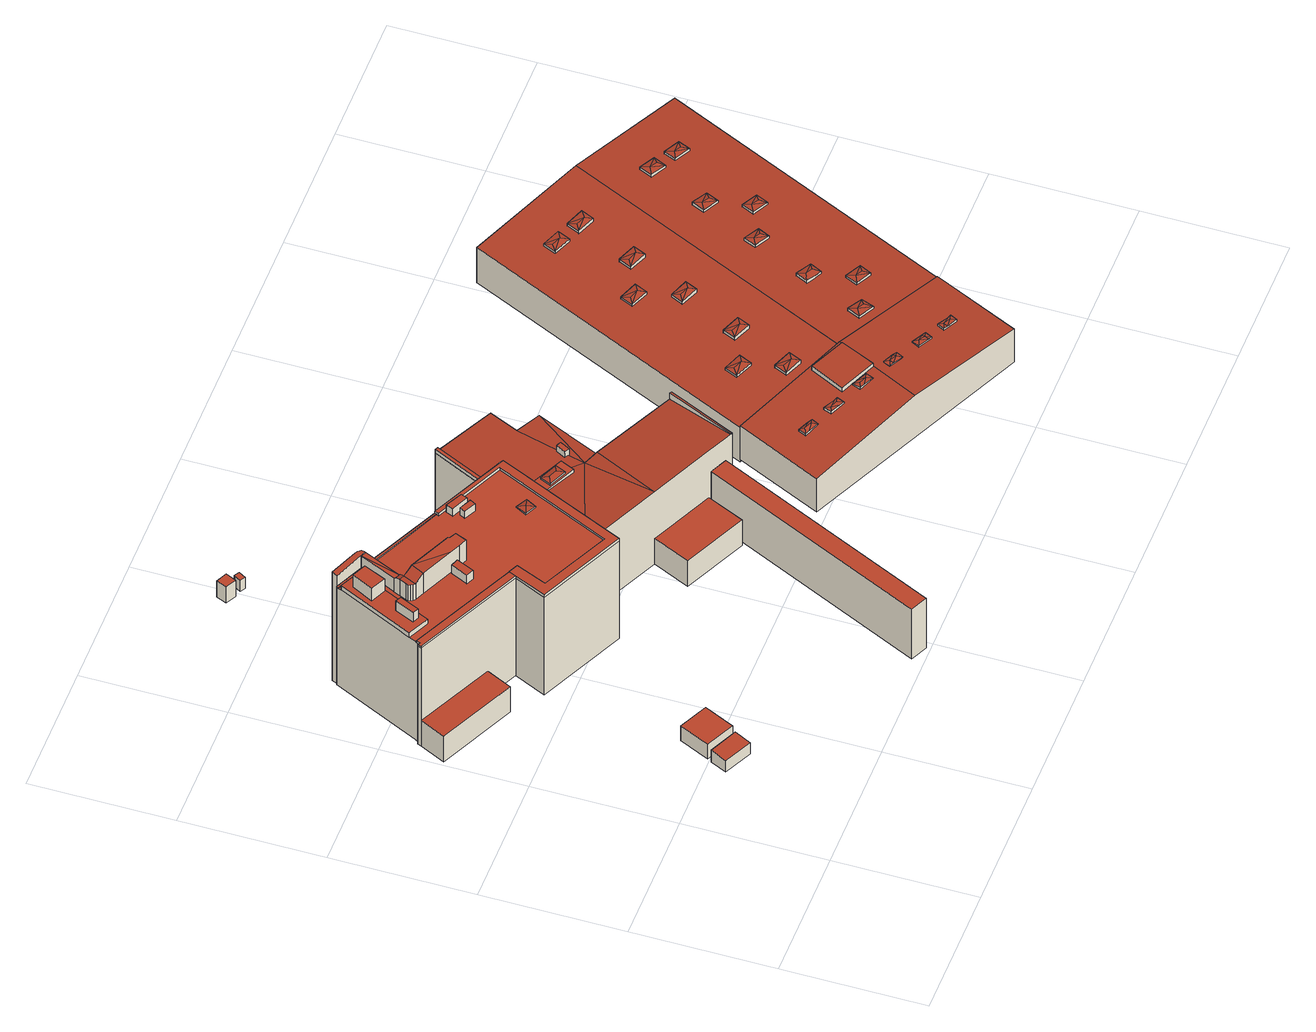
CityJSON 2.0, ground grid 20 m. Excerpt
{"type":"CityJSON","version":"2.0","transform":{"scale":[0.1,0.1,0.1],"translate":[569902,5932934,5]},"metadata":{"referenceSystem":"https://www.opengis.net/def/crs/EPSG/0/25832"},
"CityObjects":{
"building1":{"type":"Building","attributes":{"Grundfläche 2D":"11.387519","Grundhöhe NN":"5.491"},"geometry":[{"type":"Solid","lod":"3","boundaries":[[[[0,1,2,3]],[[4,5,3,2]],[[5,6,0,3]],[[6,7,1,0]],[[7,4,2,1]],[[7,6,5,4]]]],"semantics":{"surfaces":[{"type":"RoofSurface"},{"type":"WallSurface"},{"type":"GroundSurface"}],"values":[[0,1,1,1,1,2]]}}]},
"building2":{"type":"Building","attributes":{"Grundfläche 2D":"21.742396","Grundhöhe NN":"5.438"},"geometry":[{"type":"Solid","lod":"3","boundaries":[[[[8,9,10,11]],[[12,13,11,10]],[[13,14,8,11]],[[14,15,9,8]],[[15,12,10,9]],[[15,14,13,12]]]],"semantics":{"surfaces":[{"type":"RoofSurface"},{"type":"WallSurface"},{"type":"GroundSurface"}],"values":[[0,1,1,1,1,2]]}}]},
"building3":{"type":"Building","attributes":{"Grundfläche 2D":"577.963474","Grundhöhe NN":"5.346"},"children":["building3-1","building3-2","building3-3","building3-4","building3-5","building3-6","building3-7","building3-8"],"geometry":[{"type":"MultiSurface","lod":"3","boundaries":[[[16,17,18,19,20,21,22]],[[23,24,25,26,27,28,29,30,31,32,33,34,35,36,37,38,39,40,41,42],[43,44,45,46,47,48,49,50,51,52,53,54,55,56,57,58]],[[59,60,61,62],[63,64,65,66],[67,68,69,70]],[[71,72,73,74,75,76,77,78,79,80,81,82]],[[83,84,85,86]],[[87,85,84]],[[88,89,86,90]],[[91,92,93,94,83,86,89]],[[95,96,97,98,85,87,99]],[[88,90,100]],[[88,100,101]],[[102,103,104,105]],[[106,107,108,109,110,111,112,113,114,115]],[[37,36,17,16]],[[18,17,36,35]],[[35,116,19,18]],[[116,117,20,19]],[[117,118,21,20]],[[118,119,22,21]],[[30,33,61,60]],[[33,32,62,61]],[[32,31,59,62]],[[31,30,60,59]],[[76,75,120,121,23,42]],[[42,41,77,76]],[[78,77,41,40]],[[79,78,40,39]],[[80,79,39,38]],[[37,16,81,80,38]],[[82,81,16,22,119,122]],[[122,123,71,82]],[[123,124,72,71]],[[124,125,126,24,75,74,73,72]],[[120,75,24]],[[55,54,86,85]],[[85,98,56,55]],[[86,54,53,100,90]],[[101,52,51,89,88]],[[51,50,91,89]],[[50,49,92,91]],[[49,48,93,92]],[[48,47,94,93]],[[47,46,83,94]],[[46,45,84,83]],[[45,44,99,87,84]],[[95,99,44,43]],[[96,95,43,58]],[[58,57,97,96]],[[57,56,98,97]],[[117,127,128,103,118]],[[129,119,118,103,102,130]],[[122,119,129,131]],[[123,122,131,132]],[[124,123,132,133]],[[134,135,24,126,125,124,133,136]],[[137,25,24,135]],[[27,138,139,28]],[[140,141,116,35,34,33,30,29,28,139,142]],[[117,116,141,127]],[[104,103,128,143]],[[105,104,143,144]],[[102,105,144,130]],[[145,27,26,25,146,110,109,108]],[[110,146,25,137,147,111]],[[112,111,147,148]],[[113,112,148,149]],[[114,113,149,150]],[[115,114,150,151]],[[106,115,151,152]],[[107,106,152,153]],[[108,107,153,138,27,145]],[[147,137,135,134,136,133,132,131,129,130,144,143,128,127,141,140,142,139,138,153,152,151,150,149,148]]],"semantics":{"surfaces":[{"type":"RoofSurface"},{"type":"WallSurface"},{"type":"GroundSurface"}],"values":[0,0,0,0,0,0,0,0,0,0,0,0,0,1,1,1,1,1,1,1,1,1,1,1,1,1,1,1,1,1,1,1,1,1,1,1,1,1,1,1,1,1,1,1,1,1,1,1,1,1,1,1,1,1,1,1,1,1,1,1,1,1,1,1,1,1,1,1,1,1,1,2]}}]},
"building3-1":{"type":"BuildingInstallation","parents":["building3"],"geometry":[{"type":"MultiSurface","lod":"3","boundaries":[[[154,155,156,157]],[[157,156,158,159]],[[154,157,159,160]],[[155,154,160,161]],[[156,155,161,158]]],"semantics":{"surfaces":[{"type":"RoofSurface"},{"type":"WallSurface"}],"values":[0,1,1,1,1]}}]},
"building3-2":{"type":"BuildingInstallation","parents":["building3"],"geometry":[{"type":"MultiSurface","lod":"3","boundaries":[[[162,163,164,165]],[[165,164,67,70]],[[162,165,70,69]],[[163,162,69,68]],[[164,163,68,67]]],"semantics":{"surfaces":[{"type":"RoofSurface"},{"type":"WallSurface"}],"values":[0,1,1,1,1]}}]},
"building3-3":{"type":"BuildingInstallation","parents":["building3"],"geometry":[{"type":"MultiSurface","lod":"3","boundaries":[[[166,167,168,169]],[[170,171,167,166]],[[171,172,168,167]],[[169,168,172,173]],[[170,166,169,173]]],"semantics":{"surfaces":[{"type":"RoofSurface"},{"type":"WallSurface"}],"values":[0,1,1,1,1]}}]},
"building3-4":{"type":"BuildingInstallation","parents":["building3"],"geometry":[{"type":"MultiSurface","lod":"3","boundaries":[[[174,175,176,177]],[[177,176,64,63]],[[174,177,63,66]],[[175,174,66,65]],[[176,175,65,64]]],"semantics":{"surfaces":[{"type":"RoofSurface"},{"type":"WallSurface"}],"values":[0,1,1,1,1]}}]},
"building3-5":{"type":"BuildingInstallation","parents":["building3"],"geometry":[{"type":"MultiSurface","lod":"3","boundaries":[[[178,179,180,181]],[[182,183,179,178]],[[180,179,183,184]],[[184,185,181,180]],[[185,182,178,181]]],"semantics":{"surfaces":[{"type":"RoofSurface"},{"type":"WallSurface"}],"values":[0,1,1,1,1]}}]},
"building3-6":{"type":"BuildingInstallation","parents":["building3"],"geometry":[{"type":"MultiSurface","lod":"3","boundaries":[[[186,187,188]],[[186,189,187]],[[186,188,190]],[[186,190,189]],[[188,187,191,192]],[[190,188,192,193]],[[189,190,193,194]],[[187,189,194,191]]],"semantics":{"surfaces":[{"type":"RoofSurface"},{"type":"WallSurface"}],"values":[0,0,0,0,1,1,1,1]}}]},
"building3-7":{"type":"BuildingInstallation","parents":["building3"],"geometry":[{"type":"MultiSurface","lod":"3","boundaries":[[[195,196,197,145]],[[120,146,198,121]],[[28,29,196,195]],[[29,199,197,196]],[[200,23,121,198]],[[26,27,28,195,145,201,146,120,24,25]]],"semantics":{"surfaces":[{"type":"RoofSurface"},{"type":"WallSurface"}],"values":[0,0,1,1,1,1]}}]},
"building3-8":{"type":"BuildingInstallation","parents":["building3"],"geometry":[{"type":"MultiSurface","lod":"3","boundaries":[[[100,202,101]],[[100,110,109,202]],[[198,146,110,100,53,200]],[[110,146,201,145,108,202,109]],[[197,199,52,101,202,108,145]]],"semantics":{"surfaces":[{"type":"RoofSurface"},{"type":"WallSurface"}],"values":[0,0,1,1,1]}}]},
"building4":{"type":"Building","attributes":{"Grundfläche 2D":"2.766758","Grundhöhe NN":"5.444"},"geometry":[{"type":"Solid","lod":"3","boundaries":[[[[203,204,205,206]],[[207,208,206,205]],[[208,209,203,206]],[[209,210,204,203]],[[210,207,205,204]],[[210,209,208,207]]]],"semantics":{"surfaces":[{"type":"RoofSurface"},{"type":"WallSurface"},{"type":"GroundSurface"}],"values":[[0,1,1,1,1,2]]}}]},
"building5":{"type":"Building","attributes":{"Grundfläche 2D":"0.980034","Grundhöhe NN":"5.444"},"geometry":[{"type":"Solid","lod":"3","boundaries":[[[[211,212,213,214]],[[215,216,214,213]],[[216,217,211,214]],[[217,218,212,211]],[[218,215,213,212]],[[218,217,216,215]]]],"semantics":{"surfaces":[{"type":"RoofSurface"},{"type":"WallSurface"},{"type":"GroundSurface"}],"values":[[0,1,1,1,1,2]]}}]},
"building6":{"type":"Building","attributes":{"Grundfläche 2D":"91.308346","Grundhöhe NN":"5.412"},"geometry":[{"type":"Solid","lod":"3","boundaries":[[[[219,220,221,222]],[[220,219,223,224]],[[221,220,224,225]],[[222,221,225,226]],[[219,222,226,223]],[[224,223,226,225]]]],"semantics":{"surfaces":[{"type":"RoofSurface"},{"type":"WallSurface"},{"type":"GroundSurface"}],"values":[[0,1,1,1,1,2]]}}]},
"building7":{"type":"Building","attributes":{"Grundfläche 2D":"528.318229","Grundhöhe NN":"5.307"},"children":["building7-1","building7-2","building7-3","building7-4"],"geometry":[{"type":"MultiSurface","lod":"3","boundaries":[[[227,228,229,230],[231,232,233,234,235]],[[236,237,238]],[[239,240,241,242,243,238,237,244]],[[245,246,247,248,249,250,251,252,236]],[[236,252,237]],[[253,254,237,255,256]],[[237,257,255]],[[242,258,244,237,254,253,256,259,260,243]],[[261,262,260]],[[262,243,260]],[[263,262,261]],[[264,265,266,267]],[[237,252,257]],[[241,240,228,227]],[[240,239,229,228]],[[244,258,230,229,239]],[[258,242,241,227,230]],[[267,266,268,269]],[[264,267,269,270]],[[265,264,270,271]],[[265,271,272,273,274,275,249,248,247,246,245,236,238,276,268,266]],[[250,249,275,277]],[[251,250,277,278]],[[257,252,251,278,279]],[[255,257,279,280]],[[256,255,280,281]],[[259,256,281,282]],[[261,260,259,282,283]],[[263,261,283,134]],[[133,243,262,263,134,136]],[[238,243,133,276]],[[279,278,277,275,274,273,272,271,270,269,268,276,133,136,134,283,282,281,280]]],"semantics":{"surfaces":[{"type":"RoofSurface"},{"type":"WallSurface"},{"type":"GroundSurface"}],"values":[0,0,0,0,0,0,0,0,0,0,0,0,1,1,1,1,1,1,1,1,1,1,1,1,1,1,1,1,1,1,1,2]}}]},
"building7-1":{"type":"BuildingInstallation","parents":["building7"],"geometry":[{"type":"MultiSurface","lod":"3","boundaries":[[[284,285,286,287]],[[284,287,263,262]],[[285,284,262,260]],[[286,285,260,261]],[[287,286,261,263]]],"semantics":{"surfaces":[{"type":"RoofSurface"},{"type":"WallSurface"}],"values":[0,1,1,1,1]}}]},
"building7-2":{"type":"BuildingInstallation","parents":["building7"],"geometry":[{"type":"MultiSurface","lod":"3","boundaries":[[[288,289,290,291]],[[291,290,251,247]],[[288,291,247,248]],[[289,288,248,250]],[[290,289,250,251]]],"semantics":{"surfaces":[{"type":"RoofSurface"},{"type":"WallSurface"}],"values":[0,1,1,1,1]}}]},
"building7-3":{"type":"BuildingInstallation","parents":["building7"],"geometry":[{"type":"MultiSurface","lod":"3","boundaries":[[[292,293,294,295,296]],[[297,298,293,292]],[[293,298,254,299,294]],[[299,300,295,294]],[[292,296,295,300,253,297]]],"semantics":{"surfaces":[{"type":"RoofSurface"},{"type":"WallSurface"}],"values":[0,1,1,1,1]}}]},
"building7-4":{"type":"BuildingInstallation","parents":["building7"],"geometry":[{"type":"MultiSurface","lod":"3","boundaries":[[[301,302,303]],[[301,304,305,302]],[[306,305,304]],[[307,303,302,305,306]],[[301,303,232,231]],[[304,301,231,235]],[[306,304,235,234]],[[307,306,234,233]],[[303,307,233,232]]],"semantics":{"surfaces":[{"type":"RoofSurface"},{"type":"WallSurface"}],"values":[0,0,0,0,1,1,1,1,1]}}]},
"building8":{"type":"Building","attributes":{"Grundfläche 2D":"481.481054","Grundhöhe NN":"5.536"},"children":["building8-1","building8-2","building8-3","building8-4","building8-5","building8-6"],"geometry":[{"type":"Solid","lod":"3","boundaries":[[[[308,309,310,311,312]],[[313,314,315,316,317,318]],[[319,320,321,322,323,317,316,315,314],[324,325,326,327,328,329]],[[327,326,310,309,328]],[[326,325,311,310]],[[325,324,312,311]],[[309,308,312,324,329,328]],[[323,322,330,331]],[[318,317,323,331,332]],[[313,318,332,333]],[[322,321,320,319,314,313,333,330]],[[332,331,330,333]]]],"semantics":{"surfaces":[{"type":"RoofSurface"},{"type":"WallSurface"},{"type":"GroundSurface"}],"values":[[0,0,0,1,1,1,1,1,1,1,1,2]]}}]},
"building8-1":{"type":"BuildingInstallation","parents":["building8"],"geometry":[{"type":"MultiSurface","lod":"3","boundaries":[[[334,335,336]],[[336,335,337]],[[338,335,334]],[[339,340,338]],[[338,340,335]],[[341,340,339]],[[337,340,341]],[[335,340,337]],[[342,343,334,336]],[[334,343,344,339,338]],[[344,345,341,339]],[[341,345,342,336,337]]],"semantics":{"surfaces":[{"type":"RoofSurface"},{"type":"WallSurface"}],"values":[0,0,0,0,0,0,0,0,1,1,1,1]}}]},
"building8-2":{"type":"BuildingInstallation","parents":["building8"],"geometry":[{"type":"MultiSurface","lod":"3","boundaries":[[[346,347,348,349]],[[349,348,350]],[[351,348,347]],[[352,353,354,351]],[[354,348,351]],[[355,354,353]],[[350,354,355]],[[350,348,354]],[[347,346,349,356,357,358]],[[347,358,359,360,353,352,351]],[[360,361,355,353]],[[355,361,356,349,350]]],"semantics":{"surfaces":[{"type":"RoofSurface"},{"type":"WallSurface"}],"values":[0,0,0,0,0,0,0,0,1,1,1,1]}}]},
"building8-3":{"type":"BuildingInstallation","parents":["building8"],"geometry":[{"type":"MultiSurface","lod":"3","boundaries":[[[362,363,364]],[[364,363,365]],[[366,363,362]],[[366,367,368,363]],[[369,368,367]],[[365,363,368,369]],[[370,371,362,364]],[[362,371,372,367,366]],[[372,373,369,367]],[[373,374,370,364,365,369]]],"semantics":{"surfaces":[{"type":"RoofSurface"},{"type":"WallSurface"}],"values":[0,0,0,0,0,0,1,1,1,1]}}]},
"building8-4":{"type":"BuildingInstallation","parents":["building8"],"geometry":[{"type":"MultiSurface","lod":"3","boundaries":[[[375,376,377]],[[377,376,378]],[[379,380,376,375]],[[381,380,379]],[[382,380,381]],[[378,376,380,382]],[[383,384,375,377]],[[375,384,385,381,379]],[[386,382,381,385]],[[382,386,383,377,378]]],"semantics":{"surfaces":[{"type":"RoofSurface"},{"type":"WallSurface"}],"values":[0,0,0,0,0,0,1,1,1,1]}}]},
"building8-5":{"type":"BuildingInstallation","parents":["building8"],"geometry":[{"type":"MultiSurface","lod":"3","boundaries":[[[387,388,389]],[[389,388,390]],[[391,388,387]],[[392,393,391]],[[391,393,388]],[[394,393,392]],[[390,388,393,394]],[[395,396,387,389]],[[387,396,397,392,391]],[[397,398,394,392]],[[394,398,395,389,390]]],"semantics":{"surfaces":[{"type":"RoofSurface"},{"type":"WallSurface"}],"values":[0,0,0,0,0,0,0,1,1,1,1]}}]},
"building8-6":{"type":"BuildingInstallation","parents":["building8"],"geometry":[{"type":"MultiSurface","lod":"3","boundaries":[[[399,400,401,402]],[[403,402,401,404]],[[405,404,401,400]],[[406,404,405]],[[407,408,404,406]],[[403,404,408]],[[409,410,411,400,399,402]],[[400,411,412,406,405]],[[412,413,414,408,407,406]],[[408,414,409,402,403]]],"semantics":{"surfaces":[{"type":"RoofSurface"},{"type":"WallSurface"}],"values":[0,0,0,0,0,0,1,1,1,1]}}]},
"building9":{"type":"Building","attributes":{"Grundfläche 2D":"1644.723725","Grundhöhe NN":"5.031"},"children":["building9-1","building9-2","building9-3","building9-4","building9-5","building9-6","building9-7","building9-8","building9-9","building9-10","building9-11","building9-12","building9-13","building9-14","building9-15","building9-16"],"geometry":[{"type":"Solid","lod":"3","boundaries":[[[[415,416,417,418,419,420]],[[415,421,422,423]],[[423,416,415]],[[420,419,418,424,425]],[[426,421,415,420,425,427]],[[422,421,426,428]],[[418,417,416,423,422,428,424]],[[427,425,424,428,426]]]],"semantics":{"surfaces":[{"type":"RoofSurface"},{"type":"WallSurface"},{"type":"GroundSurface"}],"values":[[0,0,0,1,1,1,1,2]]}}]},
"building9-1":{"type":"BuildingInstallation","parents":["building9"],"geometry":[{"type":"MultiSurface","lod":"3","boundaries":[[[429,430,431]],[[431,430,432]],[[433,430,429]],[[432,434,433]],[[434,430,433]],[[432,430,434]],[[435,436,429,431]],[[436,437,433,429]],[[437,438,432,433]],[[438,435,431,432]]],"semantics":{"surfaces":[{"type":"RoofSurface"},{"type":"WallSurface"}],"values":[0,0,0,0,0,0,1,1,1,1]}}]},
"building9-2":{"type":"BuildingInstallation","parents":["building9"],"geometry":[{"type":"MultiSurface","lod":"3","boundaries":[[[439,440,441]],[[441,442,443]],[[440,442,441]],[[444,442,439]],[[439,442,440]],[[443,442,444]],[[445,446,439,441]],[[444,439,446,447]],[[447,448,443,444]],[[448,445,441,443]]],"semantics":{"surfaces":[{"type":"RoofSurface"},{"type":"WallSurface"}],"values":[0,0,0,0,0,0,1,1,1,1]}}]},
"building9-3":{"type":"BuildingInstallation","parents":["building9"],"geometry":[{"type":"MultiSurface","lod":"3","boundaries":[[[449,450,451]],[[451,452,453]],[[450,452,451]],[[454,452,449]],[[449,452,450]],[[453,452,454]],[[455,456,449,451]],[[456,457,454,449]],[[457,458,453,454]],[[458,455,451,453]]],"semantics":{"surfaces":[{"type":"RoofSurface"},{"type":"WallSurface"}],"values":[0,0,0,0,0,0,1,1,1,1]}}]},
"building9-4":{"type":"BuildingInstallation","parents":["building9"],"geometry":[{"type":"MultiSurface","lod":"3","boundaries":[[[459,460,461]],[[461,460,462]],[[463,460,459]],[[462,464,463]],[[463,464,460]],[[460,464,462]],[[465,466,459,461]],[[463,459,466,467]],[[467,468,462,463]],[[468,465,461,462]]],"semantics":{"surfaces":[{"type":"RoofSurface"},{"type":"WallSurface"}],"values":[0,0,0,0,0,0,1,1,1,1]}}]},
"building9-5":{"type":"BuildingInstallation","parents":["building9"],"geometry":[{"type":"MultiSurface","lod":"3","boundaries":[[[469,470,471]],[[471,470,472]],[[473,470,469]],[[472,474,473]],[[474,470,473]],[[472,470,474]],[[475,476,469,471]],[[476,477,473,469]],[[477,478,472,473]],[[478,475,471,472]]],"semantics":{"surfaces":[{"type":"RoofSurface"},{"type":"WallSurface"}],"values":[0,0,0,0,0,0,1,1,1,1]}}]},
"building9-6":{"type":"BuildingInstallation","parents":["building9"],"geometry":[{"type":"MultiSurface","lod":"3","boundaries":[[[479,480,481]],[[481,480,482]],[[483,480,479]],[[482,484,483]],[[484,480,483]],[[482,480,484]],[[485,486,479,481]],[[486,487,483,479]],[[487,488,482,483]],[[488,485,481,482]]],"semantics":{"surfaces":[{"type":"RoofSurface"},{"type":"WallSurface"}],"values":[0,0,0,0,0,0,1,1,1,1]}}]},
"building9-7":{"type":"BuildingInstallation","parents":["building9"],"geometry":[{"type":"MultiSurface","lod":"3","boundaries":[[[489,490,491]],[[491,492,493]],[[491,490,492]],[[494,492,489]],[[492,490,489]],[[493,492,494]],[[495,496,489,491]],[[494,489,496,497]],[[497,498,493,494]],[[491,493,498,495]]],"semantics":{"surfaces":[{"type":"RoofSurface"},{"type":"WallSurface"}],"values":[0,0,0,0,0,0,1,1,1,1]}}]},
"building9-8":{"type":"BuildingInstallation","parents":["building9"],"geometry":[{"type":"MultiSurface","lod":"3","boundaries":[[[499,500,501]],[[501,502,503]],[[500,502,501]],[[504,502,499]],[[499,502,500]],[[503,502,504]],[[505,506,499,501]],[[506,507,504,499]],[[507,508,503,504]],[[508,505,501,503]]],"semantics":{"surfaces":[{"type":"RoofSurface"},{"type":"WallSurface"}],"values":[0,0,0,0,0,0,1,1,1,1]}}]},
"building9-9":{"type":"BuildingInstallation","parents":["building9"],"geometry":[{"type":"MultiSurface","lod":"3","boundaries":[[[509,510,511]],[[511,512,513]],[[511,510,512]],[[514,512,509]],[[512,510,509]],[[513,512,514]],[[515,516,509,511]],[[516,517,514,509]],[[517,518,513,514]],[[518,515,511,513]]],"semantics":{"surfaces":[{"type":"RoofSurface"},{"type":"WallSurface"}],"values":[0,0,0,0,0,0,1,1,1,1]}}]},
"building9-10":{"type":"BuildingInstallation","parents":["building9"],"geometry":[{"type":"MultiSurface","lod":"3","boundaries":[[[519,520,521]],[[521,522,523]],[[520,522,521]],[[524,522,519]],[[519,522,520]],[[523,522,524]],[[525,526,519,521]],[[526,527,524,519]],[[527,528,523,524]],[[528,525,521,523]]],"semantics":{"surfaces":[{"type":"RoofSurface"},{"type":"WallSurface"}],"values":[0,0,0,0,0,0,1,1,1,1]}}]},
"building9-11":{"type":"BuildingInstallation","parents":["building9"],"geometry":[{"type":"MultiSurface","lod":"3","boundaries":[[[529,530,531]],[[531,530,532]],[[533,534,535,536,530,529]],[[537,538,532,536,535]],[[532,530,536]],[[539,540,529,531]],[[540,541,542,543,535,534,533,529]],[[543,544,545,546,532,538,537,535]],[[546,539,531,532]]],"semantics":{"surfaces":[{"type":"RoofSurface"},{"type":"WallSurface"}],"values":[0,0,0,0,0,1,1,1,1]}}]},
"building9-12":{"type":"BuildingInstallation","parents":["building9"],"geometry":[{"type":"MultiSurface","lod":"3","boundaries":[[[547,548,549]],[[549,550,551]],[[548,550,549]],[[552,550,547]],[[547,550,548]],[[551,550,552]],[[553,554,547,549]],[[554,555,552,547]],[[555,556,551,552]],[[556,553,549,551]]],"semantics":{"surfaces":[{"type":"RoofSurface"},{"type":"WallSurface"}],"values":[0,0,0,0,0,0,1,1,1,1]}}]},
"building9-13":{"type":"BuildingInstallation","parents":["building9"],"geometry":[{"type":"MultiSurface","lod":"3","boundaries":[[[557,558,559]],[[559,558,560]],[[561,558,557]],[[560,562,561]],[[561,562,558]],[[558,562,560]],[[563,564,557,559]],[[564,565,561,557]],[[565,566,560,561]],[[566,563,559,560]]],"semantics":{"surfaces":[{"type":"RoofSurface"},{"type":"WallSurface"}],"values":[0,0,0,0,0,0,1,1,1,1]}}]},
"building9-14":{"type":"BuildingInstallation","parents":["building9"],"geometry":[{"type":"MultiSurface","lod":"3","boundaries":[[[567,568,569]],[[569,570,571]],[[569,568,570]],[[572,570,567]],[[570,568,567]],[[571,570,572]],[[573,574,567,569]],[[574,575,572,567]],[[575,576,571,572]],[[576,573,569,571]]],"semantics":{"surfaces":[{"type":"RoofSurface"},{"type":"WallSurface"}],"values":[0,0,0,0,0,0,1,1,1,1]}}]},
"building9-15":{"type":"BuildingInstallation","parents":["building9"],"geometry":[{"type":"MultiSurface","lod":"3","boundaries":[[[577,578,579]],[[579,578,580]],[[581,578,577]],[[580,582,581]],[[582,578,581]],[[580,578,582]],[[583,584,577,579]],[[584,585,581,577]],[[585,586,580,581]],[[586,583,579,580]]],"semantics":{"surfaces":[{"type":"RoofSurface"},{"type":"WallSurface"}],"values":[0,0,0,0,0,0,1,1,1,1]}}]},
"building9-16":{"type":"BuildingInstallation","parents":["building9"],"geometry":[{"type":"MultiSurface","lod":"3","boundaries":[[[587,588,589]],[[589,588,590]],[[591,588,587]],[[590,592,591]],[[591,592,588]],[[588,592,590]],[[593,594,587,589]],[[594,595,591,587]],[[595,596,590,591]],[[589,590,596,593]]],"semantics":{"surfaces":[{"type":"RoofSurface"},{"type":"WallSurface"}],"values":[0,0,0,0,0,0,1,1,1,1]}}]}
},
"vertices":[
[140,154,25],[151,178,26],[111,196,26],[100,173,25],[111,196,5],[100,173,5],[140,154,5],[151,178,5],
[156,183,30],[176,226,30],[135,245,30],[115,202,30],[135,245,4],[115,202,4],[156,183,4],[176,226,4],
[180,488,183],[181,488,183],[28,560,183],[26,554,183],[23,556,183],[21,551,183],[176,478,183],[248,608,180],[249,611,180],[136,664,180],[134,665,180],[128,667,180],[88,686,180],[86,683,180],[85,679,180],[114,665,180],[64,557,180],[34,571,180],[29,560,180],[28,560,180],[181,488,180],[180,488,180],[193,482,180],[175,439,180],[273,393,180],[348,558,180],[247,605,180],[184,547,180],[172,552,180],[112,579,180],[99,585,180],[96,588,180],[95,591,180],[94,594,180],[95,597,180],[99,606,180],[103,615,180],[111,611,180],[107,603,180],[120,597,180],[181,570,180],[181,568,180],[191,563,180],[114,665,188],[85,679,188],[34,571,188],[64,557,188],[72,634,188],[87,664,188],[107,655,188],[93,624,188],[66,600,188],[74,596,188],[62,569,188],[54,573,188],[279,376,184],[361,558,184],[356,561,184],[351,563,184],[249,611,184],[247,605,184],[348,558,184],[273,393,184],[175,439,184],[193,482,184],[180,488,184],[155,433,184],[99,585,208],[112,579,217],[120,597,218],[107,603,209],[158,558,217],[102,612,207],[99,606,209],[110,609,207],[95,597,209],[94,594,208],[95,591,208],[96,588,208],[184,547,217],[191,563,217],[181,568,217],[181,570,217],[172,552,217],[111,611,204],[103,615,204],[130,500,49],[21,551,49],[4,515,49],[113,464,49],[90,686,198],[129,668,202],[128,667,202],[134,665,203],[136,664,203],[137,666,203],[137,670,203],[134,674,203],[131,676,203],[93,694,199],[26,554,180],[23,556,180],[21,551,180],[176,478,180],[249,611,181],[248,608,181],[155,433,180],[279,376,180],[361,558,180],[356,561,180],[351,563,180],[23,556,3],[21,551,3],[176,478,3],[130,500,3],[155,433,3],[279,376,3],[361,558,3],[351,563,3],[249,611,3],[356,561,3],[136,664,3],[128,667,3],[88,686,3],[28,560,3],[26,554,3],[29,560,3],[4,515,3],[113,464,3],[128,667,181],[136,664,181],[137,666,3],[137,670,3],[134,674,3],[131,676,3],[93,694,3],[90,686,3],[129,668,3],
[157,528,195],[168,553,195],[157,557,195],[146,533,195],[157,557,180],[146,533,180],[157,528,180],[168,553,180],
[62,569,205],[74,596,205],[66,600,205],[54,573,205],
[276,577,193],[280,586,193],[256,598,193],[252,588,193],[276,577,180],[280,586,180],[256,598,180],[252,588,180],
[93,624,210],[107,655,210],[87,664,210],[72,634,210],
[257,580,193],[253,572,193],[270,564,193],[274,572,193],[257,580,180],[253,572,180],[270,564,180],[274,572,180],
[296,506,184],[292,517,182],[284,502,182],[308,509,182],[300,494,182],[292,517,180],[284,502,180],[300,494,180],[308,509,180],
[88,686,181],[86,683,181],[127,664,181],[134,660,181],[127,664,180],[134,660,180],[134,665,181],
[128,667,203],
[192,856,33],[199,871,33],[183,878,33],[177,863,33],[183,878,4],[177,863,4],[192,856,4],[199,871,4],
[215,859,24],[208,863,24],[202,853,24],[209,849,24],[202,853,4],[209,849,4],[215,859,4],[208,863,4],
[388,5,93],[535,322,93],[511,333,93],[364,16,93],[388,5,4],[535,322,4],[511,333,4],[364,16,4],
[386,529,129],[376,508,129],[425,486,129],[434,506,129],[389,505,129],[396,520,129],[408,515,129],[422,509,129],[415,494,129],[417,376,133],[447,479,122],[303,429,132],[425,486,124],[376,508,127],[386,529,126],[401,521,125],[361,558,128],[429,496,123],[507,335,133],[535,322,133],[543,318,133],[545,317,133],[546,317,133],[589,412,123],[586,414,123],[469,470,123],[457,518,122],[453,503,122],[510,561,119],[472,578,123],[469,470,119],[434,506,123],[490,619,123],[402,659,128],[397,661,128],[356,561,128],[351,563,128],[483,282,49],[507,335,49],[417,376,49],[393,324,49],[417,376,3],[393,324,3],[483,282,3],[507,335,3],[535,322,3],[543,318,3],[545,317,3],[546,317,3],[303,429,3],[589,412,3],[586,414,3],[469,470,3],[510,561,3],[472,578,3],[490,619,3],[397,661,3],
[356,561,134],[402,659,134],[397,661,134],[351,563,134],
[545,317,134],[589,412,134],[586,414,134],[543,318,134],
[454,519,133],[447,506,133],[454,502,133],[461,516,133],[457,518,133],[454,519,122],[447,506,123],[454,502,122],[461,516,122],
[389,505,132],[399,510,134],[396,520,132],[415,494,132],[411,505,134],[422,509,132],[408,515,132],
[761,204,87],[784,252,86],[735,276,83],[711,227,83],[761,203,87],[951,183,65],[789,257,81],[786,251,81],[762,203,81],[730,137,81],[895,62,65],[788,258,81],[787,258,81],[737,281,76],[623,333,65],[567,212,65],[761,203,81],[711,227,76],[735,276,76],[740,273,77],[784,252,81],[761,204,81],[623,333,5],[567,212,5],[895,62,5],[951,183,5],
[817,162,77],[826,165,78],[822,172,77],[838,165,76],[834,154,76],[839,152,75],[836,160,77],[844,162,75],[822,172,75],[817,162,75],[839,152,73],[844,162,73],
[772,192,81],[769,184,81],[777,187,82],[774,194,81],[790,187,80],[775,181,81],[788,175,79],[791,174,79],[788,182,81],[796,184,79],[774,194,80],[772,192,80],[769,184,80],[788,175,78],[791,174,78],[796,184,78],
[673,229,77],[680,232,78],[677,240,77],[693,232,77],[688,222,77],[694,219,77],[691,228,78],[699,230,77],[677,240,73],[673,229,73],[694,219,75],[699,230,75],[693,232,75],
[630,248,72],[638,252,74],[635,259,72],[651,252,72],[636,246,72],[649,247,74],[652,239,72],[657,249,72],[635,259,69],[630,248,69],[652,239,71],[657,249,71],
[859,143,74],[867,146,74],[864,153,74],[880,145,72],[865,140,73],[881,133,72],[878,141,73],[886,143,72],[864,153,71],[859,143,71],[881,133,69],[886,143,69],
[723,213,81],[721,207,81],[728,210,82],[725,218,81],[730,215,81],[739,206,82],[727,204,81],[742,197,81],[745,203,81],[747,208,81],[725,218,78],[723,213,78],[721,207,78],[742,197,80],[745,203,80],[747,208,80],
[977,672,76],[788,258,76],[789,257,76],[951,183,63],[1067,437,63],[1141,597,63],[813,748,63],[623,333,63],[787,258,76],[951,183,0],[1141,597,0],[813,748,0],[977,672,0],[623,333,0],
[843,250,77],[853,256,78],[851,268,77],[874,257,74],[867,239,74],[864,251,77],[851,268,72],[843,250,72],[867,239,70],[874,257,70],
[775,528,71],[784,534,73],[783,546,71],[796,529,75],[807,535,74],[799,517,74],[783,546,67],[775,528,67],[799,517,69],[807,535,69],
[831,650,71],[840,657,73],[839,668,71],[852,651,75],[863,657,74],[855,639,74],[839,668,67],[831,650,67],[855,639,69],[863,657,69],
[1032,559,73],[1042,564,74],[1039,576,73],[1063,565,71],[1056,548,71],[1053,559,73],[1039,576,69],[1032,559,69],[1056,548,67],[1063,565,67],
[975,436,73],[986,442,74],[983,453,73],[1007,442,71],[999,425,71],[997,436,73],[983,453,69],[975,436,69],[999,425,67],[1007,442,67],
[900,273,73],[911,278,74],[908,290,73],[932,279,71],[924,262,71],[922,273,73],[908,290,69],[900,273,69],[924,262,67],[932,279,67],
[721,305,75],[730,312,77],[729,323,75],[742,306,79],[753,312,78],[745,294,78],[729,323,70],[721,305,70],[745,294,72],[753,312,72],
[758,386,75],[767,393,77],[766,404,75],[779,387,79],[790,393,78],[782,375,78],[766,404,70],[758,386,70],[782,375,72],[790,393,72],
[700,364,71],[709,371,73],[708,382,71],[721,365,75],[732,371,74],[724,353,74],[708,382,67],[700,364,67],[724,353,69],[732,371,69],
[833,550,75],[842,556,77],[841,568,75],[855,551,79],[865,557,78],[857,539,78],[841,568,70],[833,550,70],[857,539,72],[865,557,72],
[880,332,77],[890,337,78],[888,349,77],[912,338,74],[893,325,76],[894,325,75],[904,321,74],[901,332,77],[911,336,74],[911,337,74],[888,349,72],[880,332,72],[893,325,71],[894,325,71],[904,321,70],[911,336,70],[911,337,70],[912,338,70],
[796,469,75],[805,475,77],[804,486,75],[817,469,79],[828,475,78],[820,458,78],[804,486,70],[796,469,70],[820,458,72],[828,475,72],
[918,414,77],[928,419,78],[925,431,77],[949,420,74],[941,403,74],[939,414,77],[925,431,72],[918,414,72],[941,403,70],[949,420,70],
[871,632,75],[880,638,77],[879,650,75],[892,632,79],[903,639,78],[895,621,78],[879,650,70],[871,632,70],[895,621,72],[903,639,72],
[955,495,77],[965,501,78],[963,513,77],[987,502,74],[979,484,74],[977,495,77],[963,513,72],[955,495,72],[979,484,70],[987,502,70],
[992,577,77],[1003,583,78],[1000,595,77],[1024,584,74],[1016,566,74],[1014,577,77],[1000,595,72],[992,577,72],[1016,566,70],[1024,584,70]
]}
